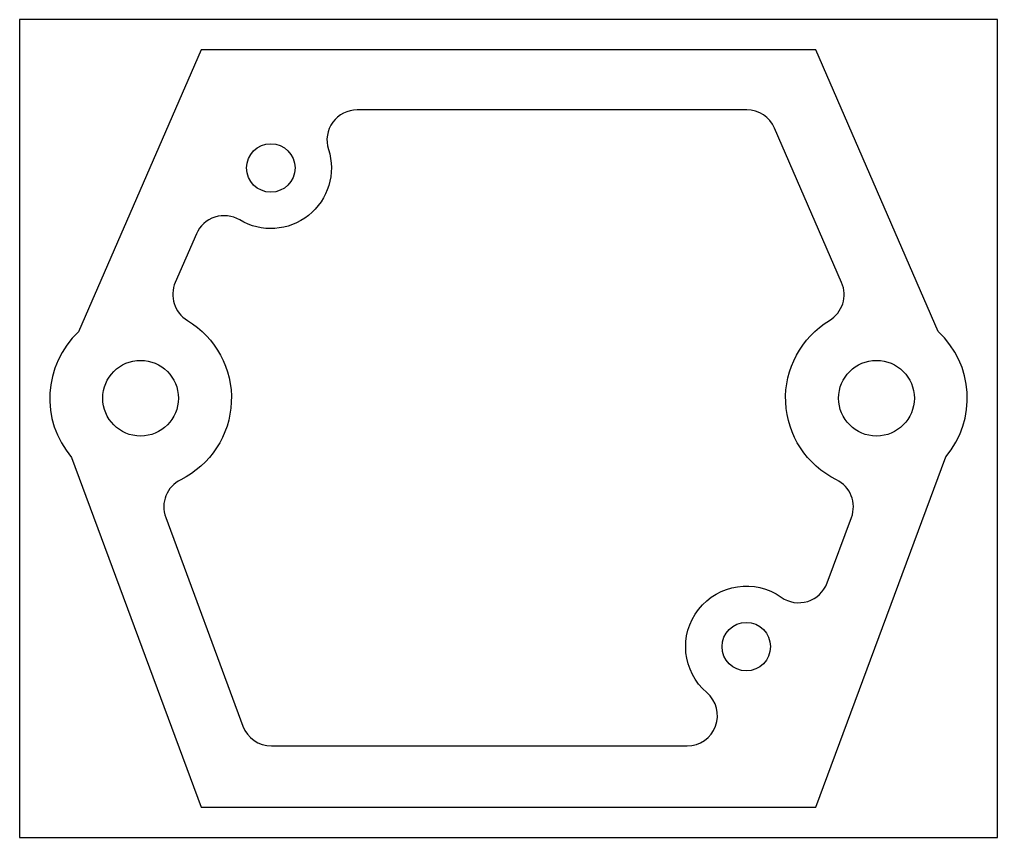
# Model space of a CAD drawing. Header units: inches. Extents: x -1 to 31.3, y -1 to 26.
import ezdxf

# ---------------------------------------------------------------- set-up
doc = ezdxf.new("R2010")
doc.units = ezdxf.units.IN
doc.header["$MEASUREMENT"] = 0
doc.layers.add('足回り', color=240, linetype='Continuous')

msp = doc.modelspace()

# ---------------------------------------------------------------- linework, layer by layer
at = {"layer": '足回り'}
msp.add_lwpolyline([(-0.996, -1), (31.294, -1), (31.294, 26), (-0.996, 26)], close=True, dxfattribs=at)
for points in [[(5, 0), (25.3, 0), (29.588, 11.561, 0.402111), (29.332, 15.706), (25.3, 25), (5, 25), (0.954, 15.694, 0.402217), (0.723, 11.546)], [(25.671, 7.4), (26.474, 9.562, 0.384818), (25.977, 10.807, -0.593144), (25.748, 16.068, 0.375461), (26.149, 17.322), (23.937, 22.418, 0.298792), (23.02, 23.02), (10.155, 23.02, 0.508793), (9.203, 21.714, -0.692118), (6.273, 19.384, 0.452494), (4.843, 18.924), (4.147, 17.325, 0.37599), (4.548, 16.069, -0.593157), (4.325, 10.809, 0.38435), (3.83, 9.564), (6.382, 2.673, 0.313749), (7.32, 2.02), (21.049, 2.02, 0.696651), (21.7, 3.78, -0.95535), (24.156, 6.932, 0.492887), (25.671, 7.4)]]:
    msp.add_lwpolyline(points, format="xyb", close=True, dxfattribs=at)
for centre, radius in [((7.3, 21.1), 0.8), ((3, 13.5), 1.25), ((27.3, 13.5), 1.25), ((23, 5.3), 0.8)]:
    msp.add_circle(centre, radius, dxfattribs=at)

doc.saveas('drawing.dxf')
